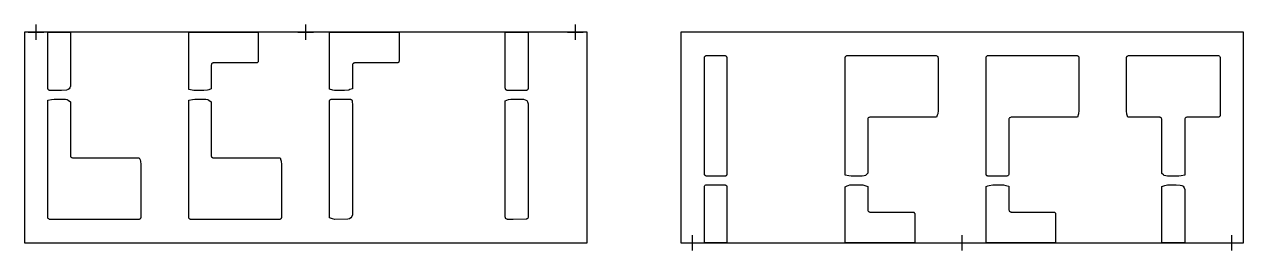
# Model space of a CAD drawing. Header units: inches. Extents: x 0 to 156, y -1 to 28.
import ezdxf

# ---------------------------------------------------------------- set-up
doc = ezdxf.new("R2010")
doc.units = ezdxf.units.IN
doc.header["$MEASUREMENT"] = 0
doc.layers.add('CUT', color=1, linetype='Continuous')
doc.layers.add('REG', color=5, linetype='Continuous')

msp = doc.modelspace()

# ---------------------------------------------------------------- linework, layer by layer
at = {"layer": 'CUT'}
for points in [[(5.89, 20.08), (5.8, 19.86), (5.71, 19.73), (5.59, 19.63), (5.38, 19.56), (4.74, 19.51), (3.71, 19.54), (3.26, 19.54), (3.22, 19.54), (3.17, 19.56), (3.14, 19.58), (3.1, 19.61), (3.07, 19.64), (3.04, 19.67), (3.02, 19.72), (3.01, 19.76), (3.01, 19.81), (3.01, 20.29), (3, 20.33), (3, 27), (5.89, 27)], [(23.6, 19.62), (23.44, 19.57), (22.94, 19.52), (21.69, 19.53), (21.46, 19.57), (21.02, 19.67), (21.02, 27), (29.93, 27), (29.93, 23.32), (29.92, 23.27), (29.91, 23.23), (29.9, 23.19), (29.87, 23.15), (29.83, 23.11), (29.78, 23.07), (29.72, 23.05), (29.66, 23.05), (24.17, 23.05), (24.11, 23.04), (24.04, 23.01), (23.99, 22.97), (23.95, 22.92), (23.92, 22.85), (23.9, 22.78), (23.9, 19.72)], [(47.95, 23.32), (47.94, 23.27), (47.93, 23.22), (47.91, 23.19), (47.89, 23.15), (47.85, 23.11), (47.8, 23.07), (47.74, 23.05), (47.68, 23.05), (42.25, 23.05), (42.2, 23.04), (42.15, 23.03), (42.11, 23.01), (42.08, 22.99), (42.05, 22.96), (42.02, 22.93), (41.99, 22.86), (41.98, 22.82), (41.97, 22.78), (41.97, 19.72), (41.66, 19.63), (41.5, 19.57), (40.94, 19.52), (39.69, 19.53), (39.46, 19.58), (39.04, 19.68), (39.04, 27), (47.95, 27)], [(61.62, 19.61), (61.59, 19.65), (61.56, 19.7), (61.54, 19.76), (61.53, 19.82), (61.53, 27), (64.47, 27), (64.47, 20.39), (64.46, 20.26), (64.46, 19.78), (64.45, 19.73), (64.43, 19.69), (64.4, 19.64), (64.38, 19.61), (64.34, 19.58), (64.3, 19.56), (64.25, 19.54), (64.21, 19.54), (63.74, 19.54), (62.64, 19.52), (62.26, 19.54), (61.83, 19.53), (61.78, 19.54), (61.72, 19.55), (61.67, 19.58)], [(87.14, 23.96), (87.18, 23.98), (87.23, 24), (87.28, 24), (89.63, 24), (89.68, 23.99), (89.72, 23.98), (89.76, 23.96), (89.8, 23.93), (89.83, 23.89), (89.85, 23.85), (89.87, 23.81), (89.88, 23.77), (89.89, 23.72), (89.89, 8.81), (89.88, 8.77), (89.87, 8.72), (89.85, 8.68), (89.82, 8.64), (89.78, 8.6), (89.74, 8.58), (89.7, 8.56), (89.65, 8.55), (89.61, 8.54), (88.99, 8.54), (88.83, 8.53), (87.25, 8.56), (87.21, 8.57), (87.17, 8.59), (87.13, 8.61), (87.09, 8.64), (87.06, 8.67), (87.04, 8.71), (87.02, 8.75), (87.01, 8.79), (87.01, 8.83), (87, 9.33), (87, 9.37), (87, 9.37), (87, 23.76), (87.01, 23.81), (87.03, 23.85), (87.06, 23.9), (87.1, 23.93)], [(116.9, 23.73), (116.91, 23.14), (116.91, 22.97), (116.91, 16.97), (116.87, 16.54), (116.81, 16.38), (116.72, 16.09), (108.17, 16.09), (108.1, 16.08), (108.03, 16.05), (107.98, 16.01), (107.94, 15.95), (107.91, 15.89), (107.9, 15.83), (107.9, 8.92), (107.73, 8.74), (107.61, 8.64), (107.45, 8.58), (107.21, 8.55), (105.77, 8.54), (105.47, 8.59), (105.02, 8.67), (105.02, 23.72), (105.02, 23.76), (105.03, 23.81), (105.05, 23.85), (105.07, 23.89), (105.12, 23.94), (105.17, 23.97), (105.23, 23.99), (105.3, 24), (116.67, 24), (116.74, 23.97), (116.81, 23.93), (116.86, 23.87), (116.89, 23.79)], [(123.09, 8.66), (123.06, 8.71), (123.04, 8.76), (123.04, 8.82), (123.04, 23.72), (123.04, 23.77), (123.05, 23.81), (123.07, 23.85), (123.09, 23.89), (123.14, 23.94), (123.19, 23.97), (123.25, 23.99), (123.31, 24), (134.64, 24), (134.68, 24), (134.73, 23.99), (134.76, 23.97), (134.8, 23.95), (134.85, 23.91), (134.88, 23.87), (134.9, 23.82), (134.91, 23.76), (134.92, 23.12), (134.93, 23.02), (134.93, 16.95), (134.88, 16.52), (134.76, 16.09), (126.25, 16.09), (126.17, 16.08), (126.1, 16.04), (126.04, 16), (126.01, 15.95), (125.98, 15.89), (125.97, 15.82), (125.97, 8.84), (125.97, 8.79), (125.95, 8.74), (125.92, 8.67), (125.89, 8.64), (125.86, 8.61), (125.82, 8.59), (125.78, 8.57), (125.71, 8.56), (125.31, 8.55), (125.12, 8.54), (123.84, 8.55), (123.31, 8.55), (123.26, 8.55), (123.21, 8.57), (123.16, 8.59), (123.12, 8.62)], [(141.13, 23.94), (141.16, 23.96), (141.2, 23.98), (141.25, 23.99), (141.29, 24), (152.73, 24), (152.8, 23.99), (152.87, 23.96), (152.93, 23.91), (152.97, 23.85), (152.99, 23.79), (153, 23.72), (153, 16.37), (153, 16.33), (152.99, 16.29), (152.97, 16.25), (152.95, 16.22), (152.93, 16.18), (152.9, 16.15), (152.86, 16.13), (152.82, 16.11), (152.78, 16.1), (152.74, 16.09), (148.74, 16.09), (148.67, 16.08), (148.61, 16.06), (148.56, 16.02), (148.51, 15.96), (148.48, 15.89), (148.47, 15.82), (148.47, 8.68), (147.99, 8.59), (147.69, 8.54), (146.25, 8.55), (145.85, 8.64), (145.73, 8.73), (145.53, 8.9), (145.53, 15.82), (145.53, 15.87), (145.51, 15.92), (145.49, 15.97), (145.45, 16.01), (145.41, 16.05), (145.37, 16.07), (145.32, 16.08), (145.27, 16.09), (141.19, 16.09), (141.06, 16.51), (141.01, 16.93), (141.01, 22.94), (141.02, 23.15), (141.02, 23.73), (141.03, 23.8), (141.05, 23.85), (141.07, 23.88), (141.1, 23.91)], [(14.7, 10.91), (14.8, 10.62), (14.85, 10.47), (14.89, 10.04), (14.89, 4.04), (14.89, 3.87), (14.89, 3.26), (14.88, 3.21), (14.86, 3.17), (14.84, 3.13), (14.81, 3.09), (14.77, 3.05), (14.72, 3.02), (14.67, 3.01), (14.61, 3), (3.28, 3), (3.22, 3.01), (3.16, 3.03), (3.11, 3.06), (3.06, 3.11), (3.04, 3.14), (3.02, 3.18), (3, 3.23), (3, 3.28), (3, 18.3), (3.49, 18.38), (3.8, 18.41), (5.24, 18.4), (5.47, 18.36), (5.62, 18.3), (5.89, 18.06), (5.89, 11.17), (5.9, 11.1), (5.92, 11.04), (5.97, 10.98), (6.02, 10.94), (6.08, 10.92), (6.14, 10.91)], [(21.07, 3.13), (21.05, 3.17), (21.03, 3.21), (21.02, 3.25), (21.02, 3.3), (21.02, 18.29), (21.49, 18.37), (21.79, 18.41), (23.23, 18.4), (23.47, 18.36), (23.62, 18.3), (23.9, 18.07), (23.9, 11.16), (23.91, 11.1), (23.93, 11.05), (23.96, 11), (24, 10.96), (24.04, 10.94), (24.08, 10.92), (24.12, 10.91), (24.16, 10.91), (32.72, 10.91), (32.81, 10.61), (32.87, 10.45), (32.91, 10.02), (32.91, 4.08), (32.9, 3.82), (32.9, 3.24), (32.89, 3.19), (32.87, 3.15), (32.84, 3.11), (32.81, 3.07), (32.77, 3.04), (32.72, 3.02), (32.68, 3.01), (32.63, 3), (21.31, 3), (21.26, 3.01), (21.2, 3.02), (21.16, 3.04), (21.13, 3.07), (21.09, 3.1)], [(39.17, 18.37), (39.25, 18.4), (39.31, 18.41), (39.77, 18.4), (40.18, 18.42), (41.23, 18.4), (41.72, 18.4), (41.77, 18.39), (41.81, 18.37), (41.85, 18.34), (41.88, 18.32), (41.91, 18.28), (41.94, 18.24), (41.95, 18.2), (41.96, 18.16), (41.97, 17.63), (41.97, 17.59), (41.97, 3.59), (41.89, 3.37), (41.78, 3.19), (41.6, 3.08), (41.37, 3.02), (39.74, 3.01), (39.44, 3.06), (39.04, 3.2), (39.04, 18.17), (39.05, 18.21), (39.06, 18.25), (39.11, 18.32), (39.14, 18.35)], [(61.62, 3.09), (61.58, 3.13), (61.56, 3.18), (61.54, 3.23), (61.53, 3.29), (61.53, 18.22), (61.93, 18.35), (62.23, 18.41), (63.86, 18.4), (64.09, 18.34), (64.27, 18.24), (64.39, 18.06), (64.47, 17.83), (64.47, 3.84), (64.47, 3.8), (64.46, 3.28), (64.45, 3.23), (64.43, 3.18), (64.41, 3.14), (64.38, 3.11), (64.35, 3.08), (64.3, 3.06), (64.26, 3.04), (64.21, 3.03), (62.56, 3), (62.41, 3.01), (61.81, 3.01), (61.76, 3.02), (61.71, 3.03), (61.66, 3.06)], [(87.11, 7.38), (87.17, 7.42), (87.24, 7.43), (89.63, 7.43), (89.67, 7.43), (89.72, 7.41), (89.76, 7.39), (89.79, 7.36), (89.82, 7.33), (89.85, 7.29), (89.87, 7.25), (89.88, 7.2), (89.89, 7.16), (89.89, 0), (87, 0), (87, 7.17), (87.01, 7.22), (87.02, 7.27), (87.06, 7.33)], [(105.02, 7.19), (105.26, 7.3), (105.4, 7.37), (105.63, 7.42), (105.95, 7.43), (107.26, 7.42), (107.55, 7.35), (107.9, 7.24), (107.91, 4.21), (107.92, 4.13), (107.95, 4.07), (108, 4.02), (108.07, 3.97), (108.12, 3.96), (108.17, 3.95), (113.66, 3.95), (113.71, 3.95), (113.75, 3.94), (113.79, 3.92), (113.83, 3.89), (113.86, 3.86), (113.89, 3.82), (113.91, 3.78), (113.92, 3.74), (113.93, 3.68), (113.93, 0), (105.02, 0)], [(131.95, 0), (123.04, 0), (123.04, 7.2), (123.28, 7.3), (123.43, 7.37), (123.91, 7.43), (125.29, 7.42), (125.58, 7.36), (125.97, 7.26), (125.97, 4.22), (125.99, 4.15), (126, 4.11), (126.02, 4.07), (126.05, 4.04), (126.08, 4.01), (126.12, 3.99), (126.15, 3.97), (126.21, 3.96), (126.25, 3.95), (131.69, 3.95), (131.73, 3.95), (131.77, 3.94), (131.81, 3.92), (131.85, 3.89), (131.89, 3.85), (131.92, 3.8), (131.94, 3.75), (131.95, 3.69)], [(145.53, 7.24), (145.94, 7.37), (146.24, 7.42), (147.36, 7.44), (147.87, 7.41), (148.1, 7.36), (148.28, 7.25), (148.39, 7.07), (148.47, 6.84), (148.47, 0), (145.53, 0)]]:
    msp.add_lwpolyline(points, close=True, dxfattribs=at)
at = {"layer": 'REG'}
for points in [[(0, 0), (72, 0), (72, 27), (0, 27)], [(84, 0), (156, 0), (156, 27), (84, 27)]]:
    msp.add_lwpolyline(points, close=True, dxfattribs=at)
for points in [[(0.5, 27), (2.5, 27)], [(1.5, 26), (1.5, 28)], [(35, 27), (37, 27)], [(36, 26), (36, 28)], [(69.5, 27), (71.5, 27)], [(70.5, 26), (70.5, 28)], [(84.5, 0), (86.5, 0)], [(85.5, -1), (85.5, 1)], [(119, 0), (121, 0)], [(120, -1), (120, 1)], [(153.5, 0), (155.5, 0)], [(154.5, -1), (154.5, 1)]]:
    msp.add_lwpolyline(points, dxfattribs=at)

doc.saveas('drawing.dxf')
